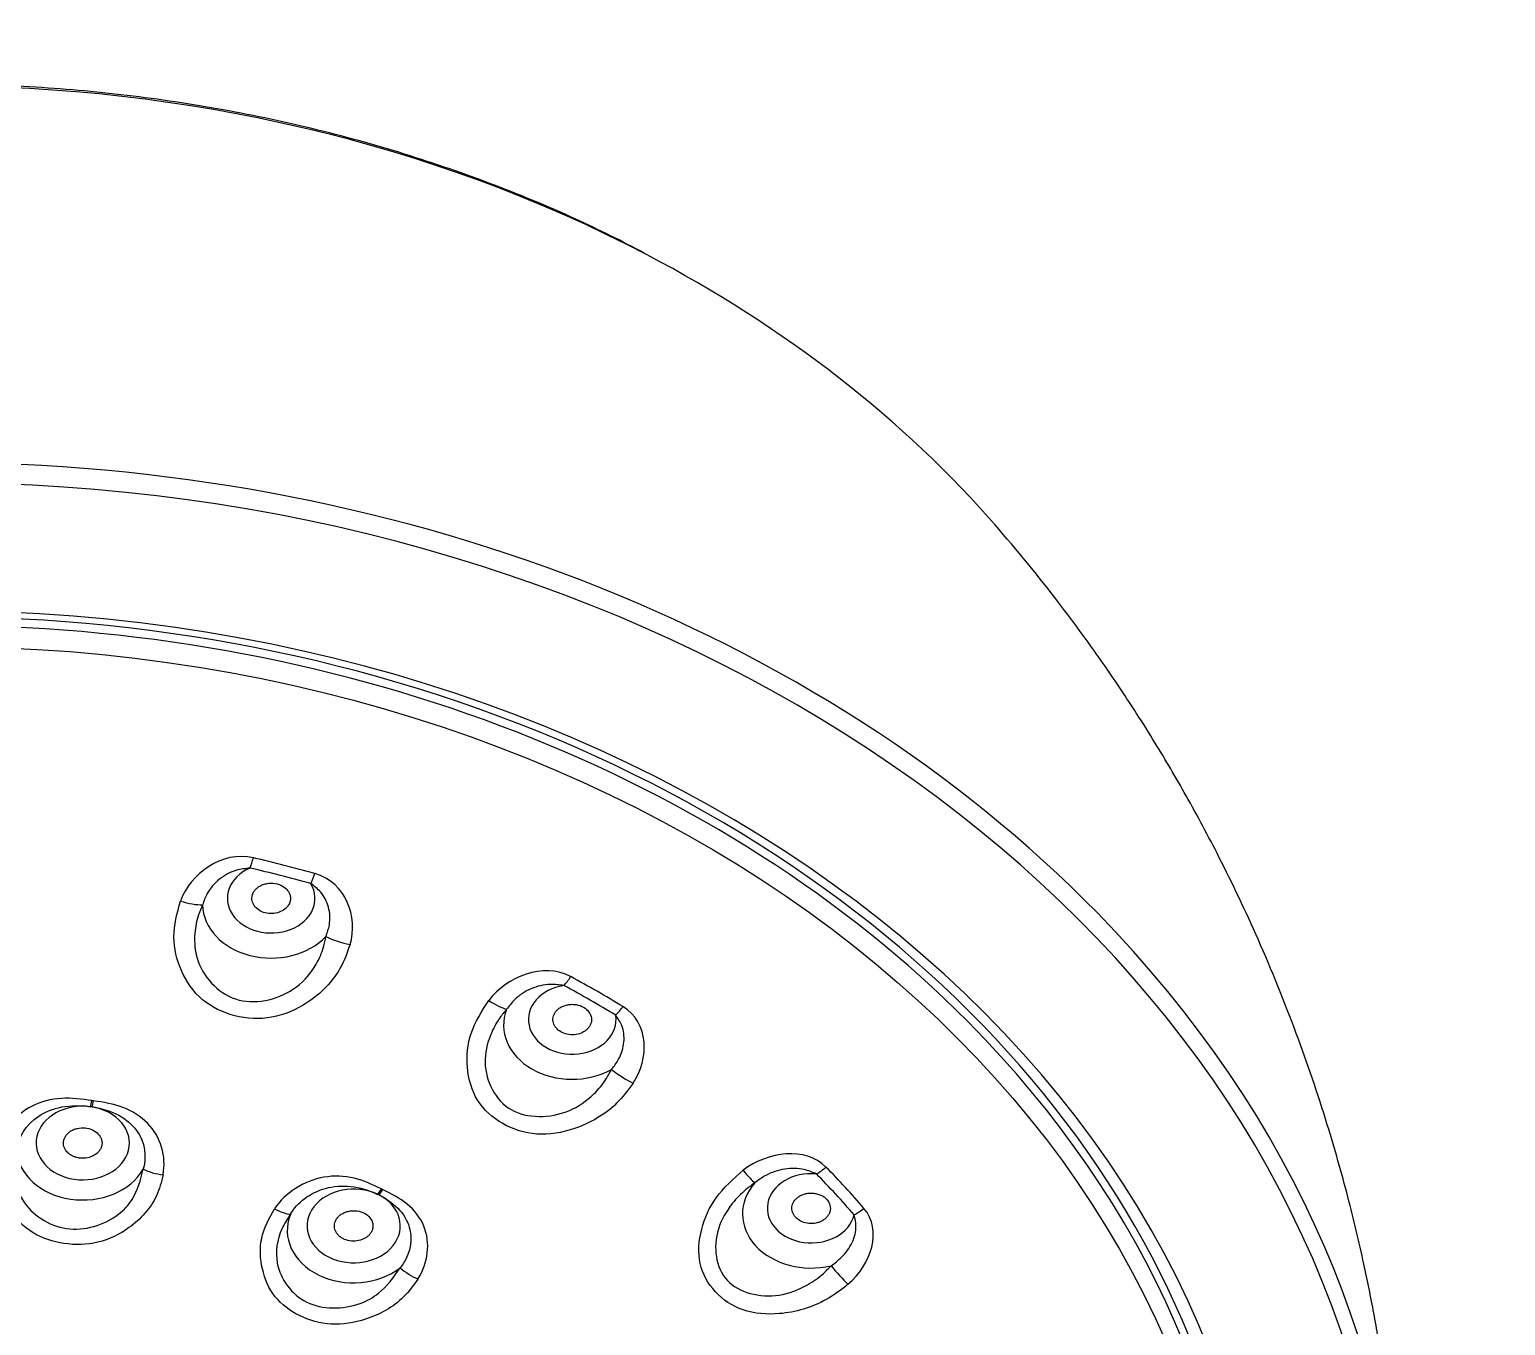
# Model space of a CAD drawing. Extents: x 0 to 1354, y 0 to 992.
# Drawn here: x 480.05 to 518.32, y 645.82 to 679.42 of the extents above; entities that cross this region are included whole.
import ezdxf

# ---------------------------------------------------------------- set-up
doc = ezdxf.new("R2010")
doc.units = 0
doc.header["$LTSCALE"] = 10
doc.header["$MEASUREMENT"] = 0
doc.layers.add('1', color=7, linetype='CONTINUOUS')

msp = doc.modelspace()

# ---------------------------------------------------------------- linework, layer by layer
at = {"layer": '1', "color": 7, "linetype": 'Continuous'}
for centre, major_axis, ratio, start_param, end_param in [((477.659, 651.642), (33.305, 0), 0.790155, 0.985535, 2.156816), ((477.659, 651.642), (33.305, 0), 0.790155, 0.600291, 0.985535), ((477.659, 638.163), (-37.999, 0), 0.790155, 3.799488, 5.627397), ((477.659, 637.88), (37.699, 0), 0.790155, 5.156583, 10.55138), ((477.659, 637.072), (-34.52, 0), 0.790155, 3.141593, 6.283185), ((477.659, 637.237), (34.11, 0), 0.790155, 0, 3.141593), ((477.659, 637.15), (-33.944, 0), 0.790155, 3.806432, 5.595275), ((485.763, 658.29), (-0.226, -0.974), 0.172536, 0.930946, 1.244835), ((477.659, 635.88), (-29.098, 0), 0.790155, 4.369432, 4.427027), ((486.312, 656.891), (1.136, 0), 0.790155, 2.074479, 6.721981), ((477.659, 635.85), (28.789, 0), 0.790155, 1.22784, 1.285435), ((487.34, 657.885), (0.272, 0.962), 0.206104, 4.08148, 4.395369), ((483.89, 657.182), (-0.937, 0.348), 0.320636, 1.760258, 2.438286), ((486.312, 656.748), (-1.779, 0), 0.790155, 0.018537, 2.494737), ((477.659, 638.163), (-37.999, 0), 0.790155, 2.502798, 3.799488), ((488.244, 656.064), (-0.961, 0.277), 0.334397, 1.106661, 1.78469), ((493.903, 655.243), (-0.475, -0.88), 0.345831, 1.001195, 1.315084), ((477.659, 635.88), (-29.098, 0), 0.790155, 4.055273, 4.112868), ((494.117, 653.749), (1.136, 0), 0.790155, 1.76032, 6.407821), ((477.659, 635.85), (28.789, 0), 0.790155, 0.91368, 0.971275), ((491.8, 654.632), (-0.794, 0.608), 0.231194, 1.935136, 2.613165), ((495.244, 654.473), (0.521, 0.854), 0.374386, 4.16163, 4.475518), ((494.117, 653.605), (-1.779, 0), 0.790155, 5.987563, 8.463763), ((477.659, 637.15), (-33.944, 0), 0.790155, 3.141593, 3.806432), ((495.504, 652.506), (-0.834, 0.551), 0.257371, 1.289224, 1.967253), ((481.426, 650.547), (1.209, 0), 0.790155, 1.401382, 7.653797), ((481.63, 651.979), (0.116, 0.791), 0.112105, 4.060876, 4.295291), ((477.659, 634.625), (21.709, 0), 0.790155, 1.38514, 1.386853), ((477.659, 634.638), (21.895, 0), 0.790155, 1.38514, 1.386853), ((481.666, 651.974), (-0.117, -0.791), 0.113137, 0.919438, 1.153853), ((481.426, 650.432), (-1.723, 0), 0.790155, 0.059394, 2.712599), ((483.46, 650.073), (-0.787, 0.142), 0.42214, 1.013095, 1.709958), ((498.326, 650.276), (-0.602, 0.799), 0.096628, 2.072191, 2.75022), ((500.453, 650.358), (-0.716, -0.699), 0.485274, 1.128317, 1.442205), ((477.659, 635.88), (-29.098, 0), 0.790155, 3.741114, 3.798709), ((488.451, 648.397), (1.209, 0), 0.790155, 1.031783, 7.284197), ((500.312, 648.711), (-1.779, 0), 0.790155, 5.673404, 8.149603), ((500.312, 648.854), (1.136, 0), 0.790155, 1.44616, 6.093662), ((477.659, 635.85), (28.789, 0), 0.790155, 0.599521, 0.657116), ((489.071, 649.707), (0.351, 0.719), 0.322207, 4.129124, 4.363538), ((477.659, 634.625), (21.709, 0), 0.790155, 1.015541, 1.017254), ((489.103, 649.691), (-0.352, -0.718), 0.3231, 0.988018, 1.222433), ((477.659, 634.638), (21.895, 0), 0.790155, 1.015541, 1.017254), ((486.32, 649.197), (-0.662, 0.45), 0.33463, 1.904064, 2.600928), ((488.451, 648.282), (-1.723, 0), 0.790155, 5.97298, 8.626186), ((501.427, 649.298), (0.756, 0.654), 0.50602, 4.299832, 4.61372), ((490.012, 647.391), (-0.678, 0.425), 0.346531, 1.241123, 1.937986), ((501.017, 647.35), (-0.651, 0.759), 0.132657, 1.436016, 2.114044)]:
    msp.add_ellipse(centre, major_axis=major_axis, ratio=ratio, start_param=start_param, end_param=end_param, dxfattribs=at)
msp.add_ellipse((477.659, 636.859), major_axis=(33.622, 0), ratio=0.790155, dxfattribs=at)
for points, knots in [([(495.992, 673.62), (495.409, 673.932), (494.096, 674.584), (491.969, 675.463), (489.633, 676.261), (487.227, 676.913), (484.766, 677.419), (482.265, 677.774), (479.737, 677.976), (477.197, 678.025), (474.659, 677.92), (472.139, 677.662), (469.649, 677.252), (467.206, 676.692), (464.821, 675.986), (462.514, 675.133), (460.674, 674.333), (459.638, 673.784), (459.313, 673.603)], [0, 0, 0, 0, 0.053995, 0.119334, 0.18469, 0.250058, 0.315434, 0.380815, 0.446199, 0.511588, 0.576982, 0.642381, 0.707786, 0.773197, 0.838615, 0.904038, 0.969462, 1, 1, 1, 1]), ([(515.658, 638.317), (515.652, 639.092), (515.604, 640.492), (515.451, 642.362), (515.284, 643.773), (515.138, 644.77), (515.017, 645.504), (514.904, 646.135), (514.78, 646.769), (514.569, 647.777), (514.229, 649.202), (513.66, 651.203), (512.901, 653.44), (511.959, 655.757), (510.987, 657.804), (510.203, 659.268), (509.64, 660.245), (509.215, 660.953), (508.659, 661.839), (507.836, 663.073), (506.632, 664.724), (505.651, 665.922), (505.081, 666.576)], [0, 0, 0, 0, 0.075311, 0.136171, 0.182256, 0.21336, 0.234183, 0.25491, 0.275875, 0.297078, 0.355152, 0.418363, 0.49946, 0.584913, 0.661635, 0.720158, 0.746456, 0.771986, 0.801818, 0.849529, 0.915719, 1, 1, 1, 1]), ([(485.763, 657.677), (485.643, 657.664), (485.354, 657.632), (484.947, 657.405), (484.655, 657.071), (484.568, 656.821), (484.533, 656.722)], [0, 0, 0, 0, 0.208279, 0.500324, 0.801781, 1, 1, 1, 1]), ([(486.787, 656.769), (486.79, 656.776), (486.795, 656.789), (486.803, 656.816), (486.812, 656.863), (486.813, 656.932), (486.791, 657.013), (486.735, 657.114), (486.617, 657.219), (486.42, 657.289), (486.238, 657.289), (486.103, 657.253), (486.011, 657.211), (485.934, 657.155), (485.884, 657.1), (485.858, 657.058), (485.845, 657.034), (485.838, 657.018), (485.833, 657.006), (485.829, 656.994), (485.822, 656.972), (485.806, 656.902), (485.814, 656.814), (485.856, 656.722), (485.918, 656.639), (486.028, 656.556), (486.197, 656.497), (486.384, 656.491), (486.563, 656.539), (486.684, 656.619), (486.751, 656.698), (486.776, 656.743), (486.786, 656.766), (486.787, 656.769)], [0, 0, 0, 0, 0.007812, 0.015625, 0.03125, 0.0625, 0.09375, 0.125, 0.1875, 0.25, 0.3125, 0.34375, 0.375, 0.40625, 0.4375, 0.453125, 0.460938, 0.46875, 0.472656, 0.476562, 0.484375, 0.5, 0.5625, 0.59375, 0.625, 0.6875, 0.75, 0.8125, 0.875, 0.9375, 0.96875, 0.996094, 1, 1, 1, 1]), ([(487.731, 655.901), (487.766, 656.001), (487.854, 656.251), (487.827, 656.666), (487.642, 657.045), (487.429, 657.205), (487.34, 657.273)], [0, 0, 0, 0, 0.200427, 0.49953, 0.790892, 1, 1, 1, 1]), ([(488.357, 655.691), (488.284, 655.486), (488.142, 655.088), (487.752, 654.574), (487.17, 654.098), (486.35, 653.731), (485.348, 653.789), (484.462, 654.212), (483.939, 654.99), (483.711, 655.905), (483.874, 656.51), (483.957, 656.821)], [0, 0, 0, 0, 0.087456, 0.169153, 0.25014, 0.377375, 0.499739, 0.622279, 0.749894, 0.871256, 1, 1, 1, 1]), ([(484.533, 656.722), (484.496, 656.636), (484.393, 656.4), (484.298, 655.899), (484.376, 655.003), (484.996, 654.38), (485.965, 654.131), (486.861, 654.366), (487.454, 655.091), (487.665, 655.561), (487.714, 655.811), (487.731, 655.901)], [0, 0, 0, 0, 0.046355, 0.127416, 0.254336, 0.50001, 0.500136, 0.746142, 0.872777, 0.954138, 1, 1, 1, 1]), ([(493.903, 654.63), (493.784, 654.647), (493.499, 654.687), (493.036, 654.568), (492.648, 654.32), (492.481, 654.101), (492.415, 654.015)], [0, 0, 0, 0, 0.208279, 0.500324, 0.801781, 1, 1, 1, 1]), ([(495.695, 652.095), (495.561, 651.916), (495.302, 651.568), (494.773, 651.169), (494.078, 650.853), (493.196, 650.699), (492.279, 650.997), (491.588, 651.617), (491.35, 652.491), (491.43, 653.424), (491.775, 653.965), (491.952, 654.244)], [0, 0, 0, 0, 0.087456, 0.169153, 0.25014, 0.377375, 0.499739, 0.622279, 0.749894, 0.871256, 1, 1, 1, 1]), ([(494.522, 653.517), (494.527, 653.522), (494.537, 653.533), (494.555, 653.557), (494.582, 653.6), (494.609, 653.665), (494.621, 653.747), (494.607, 653.857), (494.535, 653.986), (494.376, 654.101), (494.202, 654.145), (494.06, 654.144), (493.957, 654.126), (493.861, 654.091), (493.792, 654.051), (493.751, 654.018), (493.729, 653.998), (493.717, 653.985), (493.707, 653.975), (493.698, 653.964), (493.683, 653.945), (493.641, 653.882), (493.614, 653.797), (493.618, 653.699), (493.644, 653.605), (493.717, 653.499), (493.854, 653.402), (494.029, 653.35), (494.218, 653.352), (494.364, 653.399), (494.459, 653.458), (494.501, 653.494), (494.519, 653.514), (494.522, 653.517)], [0, 0, 0, 0, 0.007812, 0.015625, 0.03125, 0.0625, 0.09375, 0.125, 0.1875, 0.25, 0.3125, 0.34375, 0.375, 0.40625, 0.4375, 0.453125, 0.460938, 0.46875, 0.472656, 0.476562, 0.484375, 0.5, 0.5625, 0.59375, 0.625, 0.6875, 0.75, 0.8125, 0.875, 0.9375, 0.96875, 0.996094, 1, 1, 1, 1]), ([(492.415, 654.015), (492.355, 653.941), (492.188, 653.739), (491.946, 653.28), (491.742, 652.4), (492.123, 651.651), (492.948, 651.178), (493.856, 651.188), (494.632, 651.741), (494.972, 652.142), (495.092, 652.371), (495.136, 652.453)], [0, 0, 0, 0, 0.046355, 0.127416, 0.254336, 0.50001, 0.500136, 0.746142, 0.872777, 0.954138, 1, 1, 1, 1]), ([(495.136, 652.453), (495.203, 652.541), (495.369, 652.759), (495.486, 653.162), (495.444, 653.57), (495.303, 653.775), (495.244, 653.86)], [0, 0, 0, 0, 0.200427, 0.49953, 0.790892, 1, 1, 1, 1]), ([(481.664, 651.646), (481.405, 651.684), (481.139, 651.721), (480.607, 651.689), (480.343, 651.62), (479.647, 651.266), (479.311, 650.83), (479.206, 650.36)], [0, 0, 0, 0, 0.25, 0.25, 0.5, 0.5, 1, 1, 1, 1]), ([(479.706, 650.352), (479.75, 650.69), (479.951, 651.025), (480.455, 651.356), (480.657, 651.439), (481.113, 651.524), (481.37, 651.525), (481.63, 651.489)], [0, 0, 0, 0, 0.5, 0.5, 0.75, 0.75, 1, 1, 1, 1]), ([(481.666, 651.483), (481.928, 651.443), (482.162, 651.37), (482.553, 651.16), (482.707, 651.024), (483.042, 650.568), (483.091, 650.197), (482.993, 649.866)], [0, 0, 0, 0, 0.25, 0.25, 0.5, 0.5, 1, 1, 1, 1]), ([(483.51, 649.724), (483.596, 650.199), (483.452, 650.703), (482.932, 651.239), (482.71, 651.379), (482.222, 651.562), (481.962, 651.602), (481.701, 651.641)], [0, 0, 0, 0, 0.5, 0.5, 0.75, 0.75, 1, 1, 1, 1]), ([(481.918, 650.477), (481.921, 650.489), (481.925, 650.515), (481.927, 650.568), (481.917, 650.635), (481.884, 650.712), (481.815, 650.805), (481.686, 650.898), (481.487, 650.951), (481.311, 650.938), (481.183, 650.896), (481.098, 650.849), (481.027, 650.79), (480.973, 650.721), (480.948, 650.666), (480.936, 650.628), (480.93, 650.602), (480.921, 650.531), (480.941, 650.417), (481.02, 650.308), (481.109, 650.239), (481.186, 650.198), (481.272, 650.169), (481.394, 650.148), (481.553, 650.155), (481.727, 650.22), (481.837, 650.313), (481.887, 650.391), (481.907, 650.439), (481.915, 650.464), (481.918, 650.477)], [0, 0, 0, 0, 0.015625, 0.03125, 0.0625, 0.09375, 0.125, 0.1875, 0.25, 0.3125, 0.34375, 0.375, 0.40625, 0.4375, 0.46875, 0.476562, 0.484375, 0.5, 0.5625, 0.625, 0.65625, 0.6875, 0.71875, 0.75, 0.8125, 0.875, 0.9375, 0.96875, 0.984375, 1, 1, 1, 1]), ([(483.51, 649.724), (483.463, 649.539), (483.373, 649.182), (483.056, 648.711), (482.56, 648.269), (481.841, 647.912), (480.933, 647.892), (480.087, 648.174), (479.495, 648.778), (479.119, 649.535), (479.177, 650.082), (479.206, 650.36)], [0, 0, 0, 0, 0.087607, 0.169371, 0.250856, 0.377447, 0.501128, 0.621802, 0.747777, 0.872041, 1, 1, 1, 1]), ([(479.706, 650.352), (479.677, 650.213), (479.585, 649.776), (479.81, 648.888), (480.543, 648.398), (481.463, 648.263), (482.187, 648.474), (482.813, 649.155), (482.924, 649.594), (482.993, 649.866)], [0, 0, 0, 0, 0.080562, 0.253207, 0.499831, 0.500495, 0.747529, 0.843295, 1, 1, 1, 1]), ([(501.268, 646.883), (501.086, 646.743), (500.734, 646.473), (500.119, 646.217), (499.379, 646.08), (498.52, 646.144), (497.779, 646.649), (497.351, 647.41), (497.42, 648.304), (497.801, 649.18), (498.294, 649.616), (498.548, 649.841)], [0, 0, 0, 0, 0.087456, 0.169153, 0.25014, 0.377375, 0.499739, 0.622279, 0.749894, 0.871256, 1, 1, 1, 1]), ([(500.453, 649.745), (500.347, 649.789), (500.093, 649.897), (499.62, 649.896), (499.173, 649.752), (498.944, 649.583), (498.853, 649.516)], [0, 0, 0, 0, 0.208279, 0.500324, 0.801781, 1, 1, 1, 1]), ([(489.169, 649.355), (488.946, 649.464), (488.714, 649.575), (488.209, 649.695), (487.939, 649.705), (487.157, 649.57), (486.676, 649.255), (486.395, 648.841)], [0, 0, 0, 0, 0.25, 0.25, 0.5, 0.5, 1, 1, 1, 1]), ([(498.853, 649.516), (498.775, 649.459), (498.561, 649.305), (498.195, 648.922), (497.728, 648.126), (497.835, 647.316), (498.434, 646.665), (499.265, 646.456), (500.148, 646.802), (500.584, 647.106), (500.765, 647.297), (500.83, 647.366)], [0, 0, 0, 0, 0.046355, 0.127416, 0.254336, 0.50001, 0.500136, 0.746142, 0.872777, 0.954138, 1, 1, 1, 1]), ([(486.81, 648.698), (486.99, 649.003), (487.315, 649.26), (487.922, 649.427), (488.145, 649.447), (488.606, 649.397), (488.846, 649.325), (489.071, 649.216)], [0, 0, 0, 0, 0.5, 0.5, 0.75, 0.75, 1, 1, 1, 1]), ([(489.103, 649.201), (489.329, 649.089), (489.514, 648.954), (489.785, 648.646), (489.87, 648.475), (489.988, 647.951), (489.881, 647.59), (489.653, 647.307)], [0, 0, 0, 0, 0.25, 0.25, 0.5, 0.5, 1, 1, 1, 1]), ([(490.118, 647.019), (490.383, 647.443), (490.448, 647.959), (490.178, 648.611), (490.029, 648.805), (489.651, 649.117), (489.427, 649.229), (489.201, 649.339)], [0, 0, 0, 0, 0.5, 0.5, 0.75, 0.75, 1, 1, 1, 1]), ([(500.606, 648.535), (500.612, 648.538), (500.626, 648.547), (500.653, 648.565), (500.696, 648.599), (500.747, 648.654), (500.79, 648.73), (500.82, 648.838), (500.802, 648.977), (500.695, 649.126), (500.548, 649.21), (500.412, 649.244), (500.306, 649.252), (500.202, 649.242), (500.121, 649.221), (500.069, 649.2), (500.04, 649.186), (500.023, 649.177), (500.01, 649.169), (499.997, 649.161), (499.975, 649.147), (499.911, 649.098), (499.852, 649.022), (499.818, 648.929), (499.806, 648.833), (499.833, 648.714), (499.926, 648.589), (500.072, 648.497), (500.253, 648.452), (500.41, 648.461), (500.523, 648.494), (500.577, 648.518), (500.602, 648.533), (500.606, 648.535)], [0, 0, 0, 0, 0.007812, 0.015625, 0.03125, 0.0625, 0.09375, 0.125, 0.1875, 0.25, 0.3125, 0.34375, 0.375, 0.40625, 0.4375, 0.453125, 0.460938, 0.46875, 0.472656, 0.476562, 0.484375, 0.5, 0.5625, 0.59375, 0.625, 0.6875, 0.75, 0.8125, 0.875, 0.9375, 0.96875, 0.996094, 1, 1, 1, 1]), ([(490.118, 647.019), (490.002, 646.859), (489.778, 646.549), (489.301, 646.194), (488.67, 645.918), (487.866, 645.787), (487.021, 646.026), (486.35, 646.531), (486.041, 647.268), (485.992, 648.089), (486.259, 648.588), (486.395, 648.841)], [0, 0, 0, 0, 0.087607, 0.169371, 0.250856, 0.377447, 0.501128, 0.621802, 0.747777, 0.872041, 1, 1, 1, 1]), ([(486.81, 648.698), (486.731, 648.575), (486.481, 648.188), (486.35, 647.287), (486.837, 646.617), (487.632, 646.228), (488.381, 646.221), (489.218, 646.686), (489.487, 647.069), (489.653, 647.307)], [0, 0, 0, 0, 0.080562, 0.253207, 0.499831, 0.500495, 0.747529, 0.843295, 1, 1, 1, 1]), ([(488.877, 648.191), (488.886, 648.202), (488.902, 648.225), (488.928, 648.273), (488.949, 648.339), (488.953, 648.42), (488.932, 648.527), (488.854, 648.649), (488.692, 648.756), (488.522, 648.794), (488.384, 648.791), (488.283, 648.772), (488.19, 648.737), (488.109, 648.688), (488.059, 648.644), (488.031, 648.612), (488.014, 648.589), (487.973, 648.526), (487.939, 648.414), (487.963, 648.289), (488.014, 648.2), (488.068, 648.139), (488.135, 648.088), (488.238, 648.033), (488.39, 647.995), (488.582, 648.006), (488.727, 648.061), (488.809, 648.119), (488.85, 648.158), (488.869, 648.18), (488.877, 648.191)], [0, 0, 0, 0, 0.015625, 0.03125, 0.0625, 0.09375, 0.125, 0.1875, 0.25, 0.3125, 0.34375, 0.375, 0.40625, 0.4375, 0.46875, 0.476562, 0.484375, 0.5, 0.5625, 0.625, 0.65625, 0.6875, 0.71875, 0.75, 0.8125, 0.875, 0.9375, 0.96875, 0.984375, 1, 1, 1, 1]), ([(500.83, 647.366), (500.922, 647.434), (501.151, 647.603), (501.4, 647.96), (501.506, 648.359), (501.45, 648.589), (501.427, 648.685)], [0, 0, 0, 0, 0.200427, 0.49953, 0.790892, 1, 1, 1, 1])]:
    msp.add_open_spline(points, degree=3, knots=knots, dxfattribs=at)
for points in [[(485.85, 657.941), (485.025, 658.133), (484.221, 657.531), (483.957, 656.821)], [(488.357, 655.691), (488.566, 656.414), (488.257, 657.303), (487.444, 657.532)], [(494.077, 654.862), (493.367, 655.245), (492.425, 654.862), (491.952, 654.244)], [(495.695, 652.095), (496.12, 652.738), (496.117, 653.666), (495.433, 654.083)], [(500.697, 649.924), (500.172, 650.461), (499.184, 650.32), (498.548, 649.841)], [(501.268, 646.883), (501.868, 647.398), (502.169, 648.289), (501.682, 648.852)]]:
    msp.add_open_spline(points, degree=3, dxfattribs=at)

doc.saveas('drawing.dxf')
